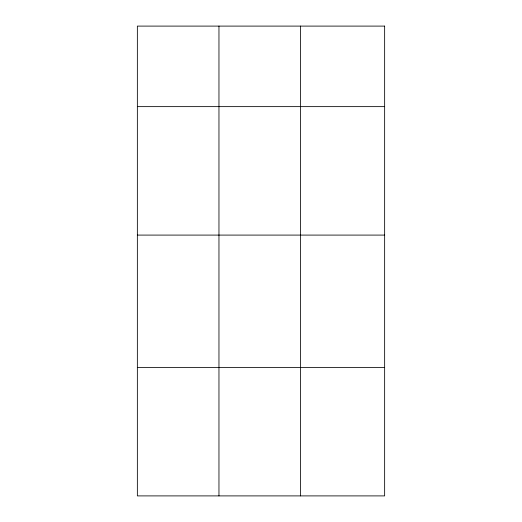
<?xml version="1.0" encoding="UTF-8"?>
<svg xmlns="http://www.w3.org/2000/svg" width="522" height="522" viewBox="0 0 522 522"><rect width="100%" height="100%" fill="white"/><g stroke="black" fill="none" stroke-linecap="round" stroke-linejoin="round"><path stroke-width="0.78" d="M137.358 106.632L384.642 106.632M137.358 235.089L384.642 235.089M137.358 367.442L384.642 367.442M300.568 26.1L300.568 495.9M218.959 26.1L218.959 495.9M384.642 26.1L137.358 26.1L137.358 495.9L384.642 495.9L384.642 26.1"/></g></svg>
